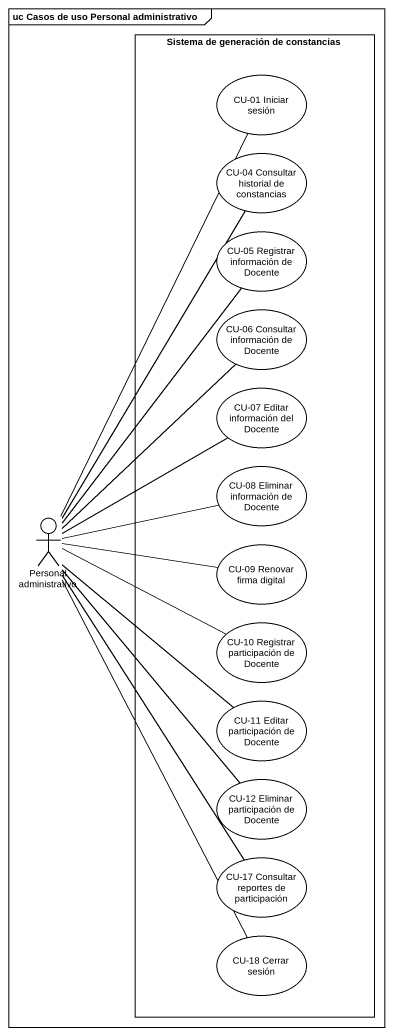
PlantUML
@startuml
mainframe uc Casos de uso Personal administrativo
rectangle "Sistema de generación de constancias" as Sistema_de_generación_de {
  usecase "CU-01 Iniciar sesión" as CU_01_Iniciar_sesión
  usecase "CU-04 Consultar historial de constancias" as CU_04_Consultar_historial
  usecase "CU-05 Registrar información de Docente" as CU_05_Registrar_información
  usecase "CU-06 Consultar información de Docente" as CU_06_Consultar_información
  usecase "CU-07 Editar información del Docente" as CU_07_Editar_información
  usecase "CU-08 Eliminar información de Docente" as CU_08_Eliminar_información
  usecase "CU-09 Renovar firma digital" as CU_09_Renovar_firma_digital
  usecase "CU-10 Registrar participación de Docente" as CU_10_Registrar
  usecase "CU-11 Editar participación de Docente" as CU_11_Editar_participación
  usecase "CU-12 Eliminar participación de Docente" as CU_12_Eliminar
  usecase "CU-17 Consultar reportes de participación" as CU_17_Consultar_reportes_de
  usecase "CU-18 Cerrar sesión" as CU_18_Cerrar_sesión
}
actor "Personal administrativo" as Personal_administrativo
Personal_administrativo -up- CU_01_Iniciar_sesión
Personal_administrativo -up- CU_04_Consultar_historial
Personal_administrativo -up- CU_05_Registrar_información
Personal_administrativo -up- CU_06_Consultar_información
Personal_administrativo -up- CU_07_Editar_información
Personal_administrativo -right- CU_08_Eliminar_información
Personal_administrativo -right- CU_09_Renovar_firma_digital
Personal_administrativo -right- CU_10_Registrar
Personal_administrativo -- CU_11_Editar_participación
Personal_administrativo -- CU_12_Eliminar
Personal_administrativo -- CU_17_Consultar_reportes_de
Personal_administrativo -- CU_18_Cerrar_sesión
@enduml
